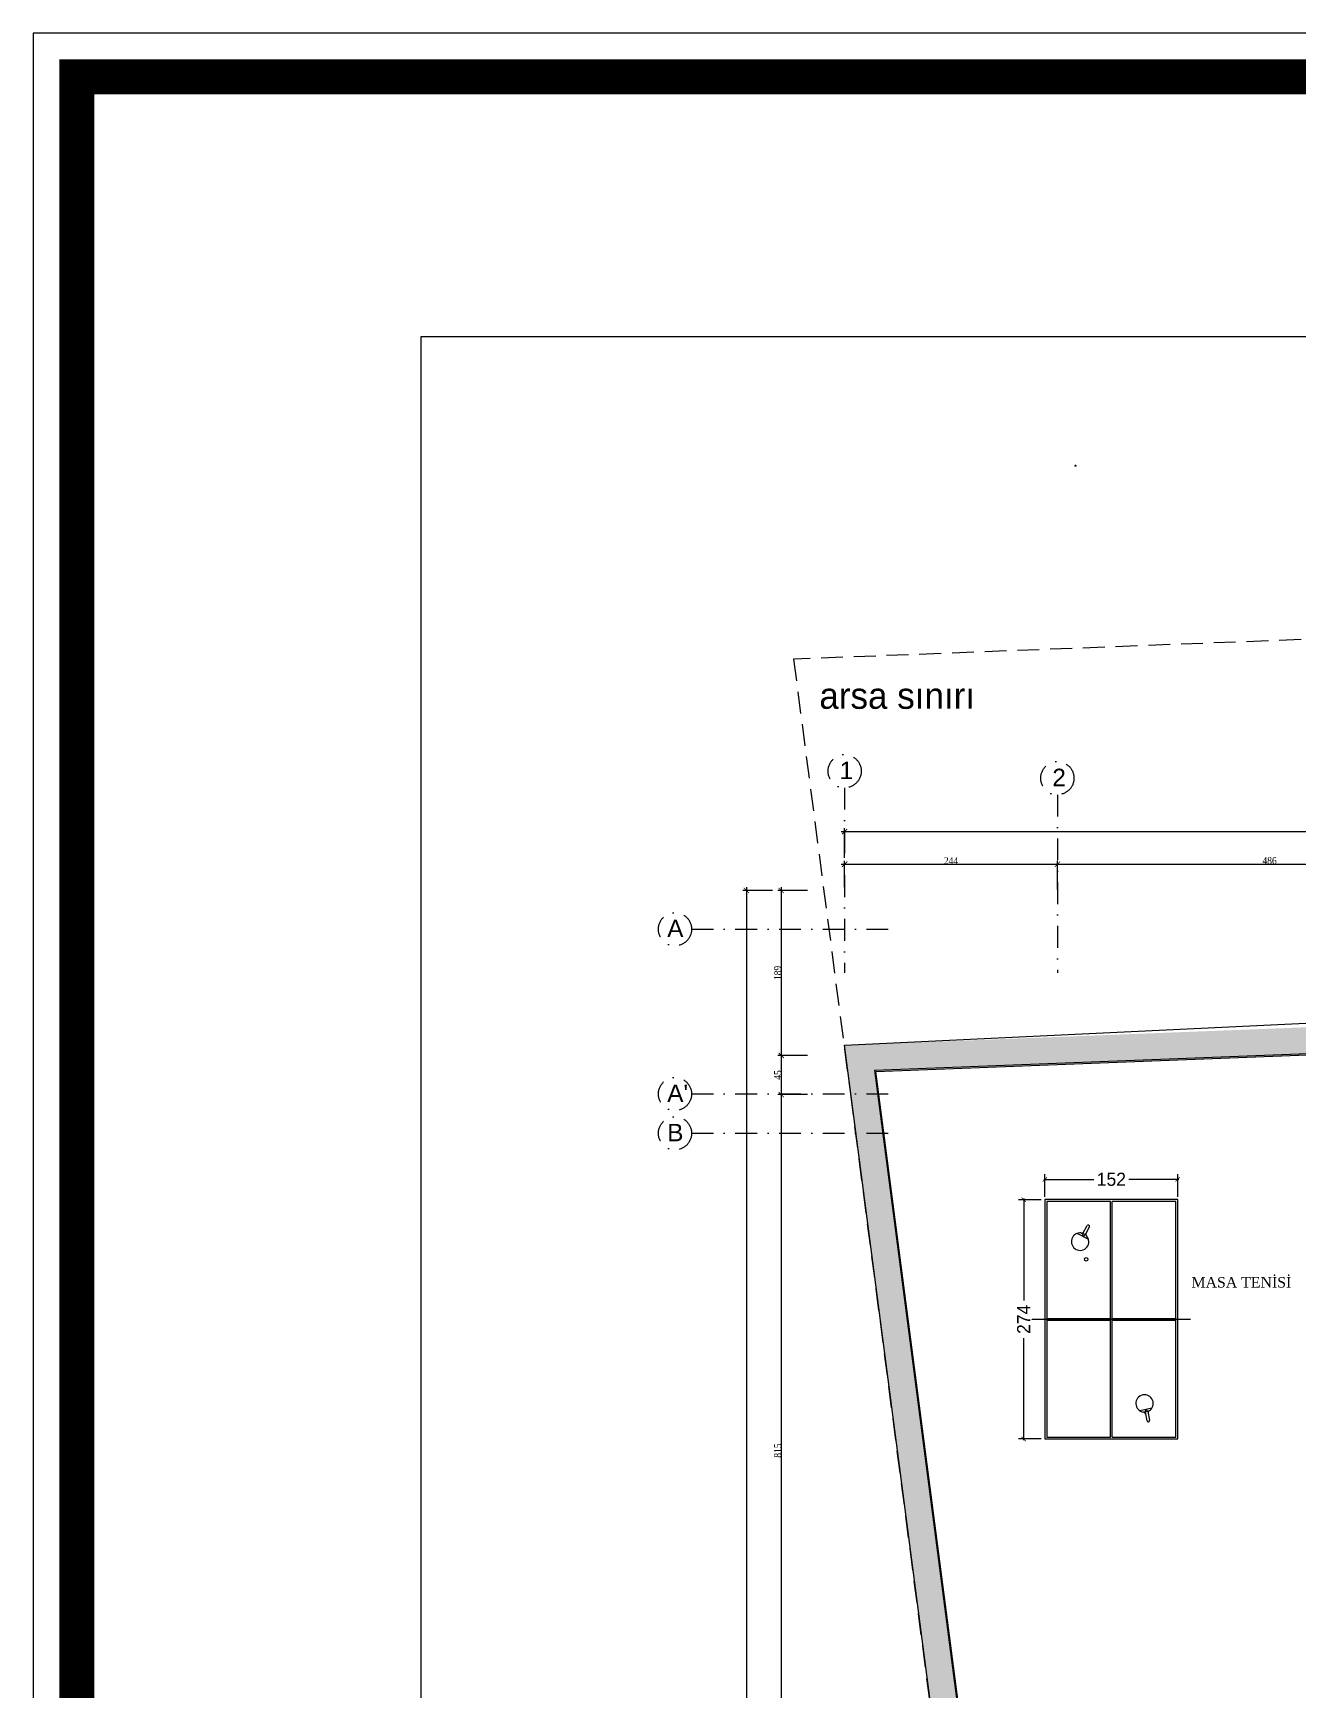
# Model space of a CAD drawing. Header units: millimetres. Extents: x -29311 to -3405, y 28913 to 42880.
# Drawn here: x -11681 to -10233, y 35993 to 37891 of the extents above; entities that cross this region are included whole.
import ezdxf
from ezdxf.enums import TextEntityAlignment as Align

# ---------------------------------------------------------------- set-up
doc = ezdxf.new("R2010")
doc.units = ezdxf.units.MM
for name, pattern in [('( Hidden )', [0.375, 0.25, -0.125]), ('DASHDOT', [1, 0.5, -0.25, 0, -0.25]), ('DASHDOT2', [0.5, 0.25, -0.125, 0, -0.125])]:
    doc.linetypes.add(name, pattern=pattern)
for name, color, linetype in [('A-AKS', 57, 'DASHDOT'), ('A-AKS.', 57, 'DASHDOT2'), ('A-BA', 1, 'Continuous'), ('A-KAPI-METAL', 84, 'Continuous'), ('A-SIVA-IC', 97, 'Continuous'), ('A-TEFRIS', 251, 'Continuous'), ('A-YAZI', 136, 'Continuous'), ('vaz_bina2', 161, 'Continuous'), ('yazı1', 7, 'Continuous'), ('Yazılar', 253, 'Continuous')]:
    doc.layers.add(name, color=color, linetype=linetype)
for name, color, linetype, lineweight in [('IZ', 8, 'Continuous', 20), ('olcu-plan', 7, 'Continuous', 20), ('tarama-betonarme', 252, 'Continuous', 13)]:
    doc.layers.add(name, color=color, linetype=linetype, lineweight=lineweight)
doc.styles.add('HA_SMART', font='')
doc.styles.add('text1', font='arial.ttf')
doc.styles.add('YAZ-50', font='times.ttf', dxfattribs={"width": 0.9})
doc.styles.get('HA_SMART').set_extended_font_data('Sakkal Majalla')
doc.dimstyles.new('1-100HA', dxfattribs={"dimtxt": 15, "dimasz": 5, "dimexe": 6, "dimexo": 0, "dimgap": 2, "dimtad": 0, "dimdec": 1, "dimrnd": 0.5, "dimzin": 11, "dimtxsty": 'HA_SMART', "dimblk": 'ARCHTICK', "dimcen": 3, "dimdle": 1.25, "dimclrd": 256, "dimclrt": 7, "dimadec": 0, "dimazin": 0, "dimtfac": 1.25, "dimtdec": 1, "dimtofl": 0, "dimtmove": 1, "dimatfit": 3, "dimldrblk": 'ARCHTICK', "dimfxl": 20, "dimfxlon": 1, "dimtolj": 1, "dimtzin": 0, "dimarcsym": 0})
doc.dimstyles.new('1-50-plan', dxfattribs={"dimtxt": 8, "dimasz": 6, "dimexe": 4, "dimexo": 4, "dimgap": 0.00625, "dimtad": 1, "dimdec": 0, "dimrnd": 0.0005, "dimzin": 9, "dimdsep": 46, "dimtxsty": 'YAZ-50', "dimblk": 'ARCHTICK', "dimcen": 0.025, "dimdle": 4, "dimadec": 0, "dimazin": 0, "dimtfac": 1, "dimtdec": 0, "dimtmove": 0, "dimatfit": 3, "dimfxl": 30, "dimfxlon": 1, "dimarcsym": 0})

# ---------------------------------------------------------------- blocks, each defined once
blk = doc.blocks.new('ANTET')
at = {"color": 251, "const_width": 20, "elevation": 0}
blk.add_lwpolyline([(-18595.04, -50619.36), (-18595.04, -52600.11), (-14668.24, -52600.11), (-14668.24, -50619.36)], close=True, dxfattribs=at)
at = {"layer": 'Yazılar', "elevation": 0}
for points in [[(-18620.04, -50594.36), (-18620.04, -52625.11), (-14643.24, -52625.11), (-14643.24, -50594.36)], [(-18397.88, -50768.01), (-14785.5, -50768.01), (-14785.5, -52468.87), (-18397.88, -52468.87)]]:
    blk.add_lwpolyline(points, close=True, dxfattribs=at)
blk = doc.blocks.new('_ArchTick')
at = {"color": 0, "linetype": 'ByBlock', "const_width": 0.15}
blk.add_lwpolyline([(-0.5, -0.5), (0.5, 0.5)], dxfattribs=at)
blk = doc.blocks.new('*D267')
at = {"layer": 'DEFPOINTS', "color": 0, "transparency": 16777216}
for p in [(-10508.1, 36938.9), (-10751.7, 36908.8), (-10508.1, 36906.1)]:
    blk.add_point(p, dxfattribs=at)
at = {"layer": 'olcu-plan', "color": 0, "lineweight": -2, "transparency": 16777216}
for p, q in [((-10751.7, 36912.8), (-10751.7, 36942.9)), ((-10508.1, 36910.1), (-10508.1, 36942.9)), ((-10755.7, 36938.9), (-10504.1, 36938.9))]:
    blk.add_line(p, q, dxfattribs=at)
at = {"layer": 'olcu-plan', "color": 0, "lineweight": -2, "transparency": 16777216, "xscale": 6, "yscale": 6, "zscale": 6, "rotation": 180}
blk.add_blockref('_ArchTick', (-10751.7, 36938.9), dxfattribs=at)
at = {"layer": 'olcu-plan', "color": 0, "lineweight": -2, "transparency": 16777216, "xscale": 6, "yscale": 6, "zscale": 6}
blk.add_blockref('_ArchTick', (-10508.1, 36938.9), dxfattribs=at)
at = {"layer": 'olcu-plan', "color": 0, "transparency": 16777216, "insert": (-10629.9, 36942.9), "char_height": 8, "attachment_point": 5, "style": 'YAZ-50'}
blk.add_mtext('244', dxfattribs=at)
blk = doc.blocks.new('*D268')
at = {"layer": 'DEFPOINTS', "color": 0, "transparency": 16777216}
for p in [(-10022.1, 36938.9), (-10022.1, 36938.9), (-10508.1, 36906.1)]:
    blk.add_point(p, dxfattribs=at)
at = {"layer": 'olcu-plan', "color": 0, "lineweight": -2, "transparency": 16777216}
for p, q in [((-10508.1, 36910.1), (-10508.1, 36942.9)), ((-10022.1, 36938.9), (-10022.1, 36942.9)), ((-10512.1, 36938.9), (-10018.1, 36938.9))]:
    blk.add_line(p, q, dxfattribs=at)
at = {"layer": 'olcu-plan', "color": 0, "lineweight": -2, "transparency": 16777216, "xscale": 6, "yscale": 6, "zscale": 6, "rotation": 180}
blk.add_blockref('_ArchTick', (-10508.1, 36938.9), dxfattribs=at)
at = {"layer": 'olcu-plan', "color": 0, "lineweight": -2, "transparency": 16777216, "xscale": 6, "yscale": 6, "zscale": 6}
blk.add_blockref('_ArchTick', (-10022.1, 36938.9), dxfattribs=at)
at = {"layer": 'olcu-plan', "color": 0, "transparency": 16777216, "insert": (-10265.1, 36943), "char_height": 8, "attachment_point": 5, "style": 'YAZ-50'}
blk.add_mtext('486', dxfattribs=at)
blk = doc.blocks.new('*D278')
at = {"layer": 'DEFPOINTS', "color": 0, "transparency": 16777216}
for p in [(-5882.1, 36976.3), (-5882.1, 36938.9), (-10751.7, 36908.8)]:
    blk.add_point(p, dxfattribs=at)
at = {"layer": 'olcu-plan', "color": 0, "lineweight": -2, "transparency": 16777216}
for p, q in [((-10751.7, 36946.3), (-10751.7, 36980.3)), ((-5882.1, 36946.3), (-5882.1, 36980.3)), ((-10755.7, 36976.3), (-5878.1, 36976.3))]:
    blk.add_line(p, q, dxfattribs=at)
at = {"layer": 'olcu-plan', "color": 0, "lineweight": -2, "transparency": 16777216, "xscale": 6, "yscale": 6, "zscale": 6, "rotation": 180}
blk.add_blockref('_ArchTick', (-10751.7, 36976.3), dxfattribs=at)
at = {"layer": 'olcu-plan', "color": 0, "lineweight": -2, "transparency": 16777216, "xscale": 6, "yscale": 6, "zscale": 6}
blk.add_blockref('_ArchTick', (-5882.1, 36976.3), dxfattribs=at)
at = {"layer": 'olcu-plan', "color": 0, "transparency": 16777216, "insert": (-8316.9, 36980.4), "char_height": 8, "attachment_point": 5, "style": 'YAZ-50'}
blk.add_mtext('4870', dxfattribs=at)
blk = doc.blocks.new('*D279')
at = {"layer": 'DEFPOINTS', "color": 0, "transparency": 16777216}
for p in [(-10751.7, 36908.8), (-10824.3, 36720), (-10751.7, 36720)]:
    blk.add_point(p, dxfattribs=at)
at = {"layer": 'olcu-plan', "color": 0, "lineweight": -2, "transparency": 16777216}
for p, q in [((-10794.3, 36908.8), (-10828.3, 36908.8)), ((-10824.3, 36912.8), (-10824.3, 36716)), ((-10794.3, 36720), (-10828.3, 36720))]:
    blk.add_line(p, q, dxfattribs=at)
at = {"layer": 'olcu-plan', "color": 0, "lineweight": -2, "transparency": 16777216, "xscale": 6, "yscale": 6, "zscale": 6}
for p, rotation in [((-10824.3, 36908.8), 90), ((-10824.3, 36720), 270)]:
    blk.add_blockref('_ArchTick', p, dxfattribs=dict(at, rotation=rotation))
at = {"layer": 'olcu-plan', "color": 0, "transparency": 16777216, "insert": (-10828.4, 36814.4), "char_height": 8, "attachment_point": 5, "rotation": 90, "style": 'YAZ-50'}
blk.add_mtext('189', dxfattribs=at)
blk = doc.blocks.new('*D280')
at = {"layer": 'DEFPOINTS', "color": 0, "transparency": 16777216}
for p in [(-10751.7, 36720), (-10824.3, 36675), (-10751.7, 36675)]:
    blk.add_point(p, dxfattribs=at)
at = {"layer": 'olcu-plan', "color": 0, "lineweight": -2, "transparency": 16777216}
for p, q in [((-10794.3, 36720), (-10828.3, 36720)), ((-10824.3, 36724), (-10824.3, 36671)), ((-10794.3, 36675), (-10828.3, 36675))]:
    blk.add_line(p, q, dxfattribs=at)
at = {"layer": 'olcu-plan', "color": 0, "lineweight": -2, "transparency": 16777216, "xscale": 6, "yscale": 6, "zscale": 6}
for p, rotation in [((-10824.3, 36720), 90), ((-10824.3, 36675), 270)]:
    blk.add_blockref('_ArchTick', p, dxfattribs=dict(at, rotation=rotation))
at = {"layer": 'olcu-plan', "color": 0, "transparency": 16777216, "insert": (-10828.4, 36697.5), "char_height": 8, "attachment_point": 5, "rotation": 90, "style": 'YAZ-50'}
blk.add_mtext('45', dxfattribs=at)
blk = doc.blocks.new('*D281')
at = {"layer": 'DEFPOINTS', "color": 0, "transparency": 16777216}
for p in [(-10751.7, 36675), (-10824.3, 35859.7), (-10751.7, 35859.7)]:
    blk.add_point(p, dxfattribs=at)
at = {"layer": 'olcu-plan', "color": 0, "lineweight": -2, "transparency": 16777216}
for p, q in [((-10794.3, 36675), (-10828.3, 36675)), ((-10824.3, 36679), (-10824.3, 35855.7)), ((-10794.3, 35859.7), (-10828.3, 35859.7))]:
    blk.add_line(p, q, dxfattribs=at)
at = {"layer": 'olcu-plan', "color": 0, "lineweight": -2, "transparency": 16777216, "xscale": 6, "yscale": 6, "zscale": 6}
for p, rotation in [((-10824.3, 36675), 90), ((-10824.3, 35859.7), 270)]:
    blk.add_blockref('_ArchTick', p, dxfattribs=dict(at, rotation=rotation))
at = {"layer": 'olcu-plan', "color": 0, "transparency": 16777216, "insert": (-10828.4, 36267.4), "char_height": 8, "attachment_point": 5, "rotation": 90, "style": 'YAZ-50'}
blk.add_mtext('815', dxfattribs=at)
blk = doc.blocks.new('*D285')
at = {"layer": 'DEFPOINTS', "color": 0, "transparency": 16777216}
for p in [(-10751.7, 36908.8), (-10864.2, 34803.8), (-10501.6, 34803.8)]:
    blk.add_point(p, dxfattribs=at)
at = {"layer": 'olcu-plan', "color": 0, "lineweight": -2, "transparency": 16777216}
for p, q in [((-10834.2, 36908.8), (-10868.2, 36908.8)), ((-10864.2, 36912.8), (-10864.2, 34799.8)), ((-10834.2, 34803.8), (-10868.2, 34803.8))]:
    blk.add_line(p, q, dxfattribs=at)
at = {"layer": 'olcu-plan', "color": 0, "lineweight": -2, "transparency": 16777216, "xscale": 6, "yscale": 6, "zscale": 6}
for p, rotation in [((-10864.2, 36908.8), 90), ((-10864.2, 34803.8), 270)]:
    blk.add_blockref('_ArchTick', p, dxfattribs=dict(at, rotation=rotation))
at = {"layer": 'olcu-plan', "color": 0, "transparency": 16777216, "insert": (-10868.2, 35856.3), "char_height": 8, "attachment_point": 5, "rotation": 90, "style": 'YAZ-50'}
blk.add_mtext('2105', dxfattribs=at)
blk = doc.blocks.new('AKS')
at = {"layer": 'A-AKS.', "ltscale": 100}
for p, q in [((0, 2266.9), (0, 2054.9)), ((243.6, 2258.9), (243.6, 2054.9)), ((-175.3, 2104.9), (50, 2104.9)), ((-175.3, 1916.2), (50, 1916.2)), ((-175.3, 1871.2), (50, 1871.2))]:
    blk.add_line(p, q, dxfattribs=at)
for centre in [(0, 2285.9), (243.6, 2277.9), (-194.3, 2104.9), (-194.3, 1916.2), (-194.3, 1871.2)]:
    blk.add_circle(centre, 19, dxfattribs=at)
at = {"layer": 'A-AKS.', "ltscale": 100, "char_height": 20, "width": 18.894, "attachment_point": 1, "style": 'text1'}
for s, insert in [('1', (-5.8, 2296.8)), ('2', (237.8, 2288.7)), ('A', (-203.2, 2115.8)), ("A'", (-203.2, 1927)), ('B', (-203.2, 1882))]:
    blk.add_mtext(s, dxfattribs=dict(at, insert=insert))
blk = doc.blocks.new('MASA TENİSİ')
at = {"layer": 'A-TEFRIS'}
for p, q in [((199.037, 173.097), (199.037, 171.283)), ((200.407, 172.95), (197.667, 172.95)), ((197.667, 172.95), (197.667, 171.43)), ((199.027, 172.93), (197.687, 172.93)), ((197.687, 172.93), (197.687, 172.2)), ((199.027, 172.93), (199.027, 172.2)), ((199.047, 172.93), (199.047, 172.2)), ((200.387, 172.93), (199.047, 172.93)), ((200.387, 172.2), (200.387, 172.93)), ((200.407, 171.43), (200.407, 172.95)), ((200.021, 172.579), (199.954, 172.453)), ((200.001, 172.52), (199.991, 172.502)), ((199.991, 172.502), (200.007, 172.488)), ((200.021, 172.515), (200.001, 172.52)), ((200.021, 172.515), (200.007, 172.488)), ((200.007, 172.488), (200.095, 172.441)), ((200.021, 172.515), (200.109, 172.468)), ((197.687, 172.2), (199.027, 172.2)), ((197.687, 172.18), (199.027, 172.18)), ((197.687, 172.18), (197.687, 171.45)), ((199.027, 172.18), (199.027, 171.45)), ((199.047, 172.2), (200.387, 172.2)), ((199.047, 172.18), (200.387, 172.18)), ((199.047, 172.18), (199.047, 171.45)), ((200.387, 171.45), (200.387, 172.18)), ((197.973, 171.803), (197.875, 171.782)), ((197.979, 171.774), (197.881, 171.752)), ((197.979, 171.774), (197.973, 171.803)), ((197.993, 171.802), (197.973, 171.803)), ((197.979, 171.774), (197.997, 171.783)), ((198.02, 171.725), (197.99, 171.864)), ((197.997, 171.783), (197.993, 171.802)), ((197.667, 171.43), (200.407, 171.43)), ((197.687, 171.45), (199.027, 171.45)), ((199.047, 171.45), (200.387, 171.45))]:
    blk.add_line(p, q, dxfattribs=at)
blk.add_lwpolyline([(199.033, 173.097), (199.04, 173.097), (199.04, 172.95), (199.033, 172.95)], close=True, dxfattribs=at)
blk.add_circle((199.724, 172.478), 0.02, dxfattribs=at)
for centre, radius, start, end in [((199.926, 172.548), 0.1, 352.1917, 311.6872), ((200.012, 172.451), 0.03, 61.9394, 131.6872), ((200.054, 172.531), 0.03, 172.1917, 241.9394), ((200.102, 172.454), 0.015, 241.9394, 61.9394), ((198.073, 171.81), 0.1, 212.5351, 172.0306), ((197.878, 171.767), 0.015, 102.2828, 282.2828), ((197.945, 171.828), 0.03, 282.2828, 352.0306), ((197.964, 171.74), 0.03, 32.5351, 102.2828)]:
    blk.add_arc(centre, radius, start, end, dxfattribs=at)
blk = doc.blocks.new('*D243')
at = {"layer": 'A-TEFRIS', "color": 0, "lineweight": -2, "transparency": 16777216}
for p, q in [((-10526.7, 36554.7), (-10552.7, 36554.7)), ((-10526.7, 36280.7), (-10552.7, 36280.7))]:
    blk.add_line(p, q, dxfattribs=at)
at = {"layer": 'A-TEFRIS', "lineweight": -2, "transparency": 16777216}
for p, q in [((-10546.7, 36556), (-10546.7, 36439.4)), ((-10546.7, 36279.5), (-10546.7, 36396.1))]:
    blk.add_line(p, q, dxfattribs=at)
at = {"layer": 'DEFPOINTS', "color": 0, "transparency": 16777216}
for p in [(-10546.7, 36554.7), (-10522.3, 36554.7), (-10522.3, 36280.7)]:
    blk.add_point(p, dxfattribs=at)
at = {"layer": 'A-TEFRIS', "lineweight": -2, "transparency": 16777216, "xscale": 5, "yscale": 5, "zscale": 5}
for p, rotation in [((-10546.7, 36554.7), 90), ((-10546.7, 36280.7), 270)]:
    blk.add_blockref('_ArchTick', p, dxfattribs=dict(at, rotation=rotation))
at = {"layer": 'A-TEFRIS', "color": 7, "transparency": 16777216, "insert": (-10546.7, 36417.7), "char_height": 15, "attachment_point": 5, "rotation": 90, "style": 'HA_SMART'}
blk.add_mtext('\\A1;274', dxfattribs=at)
blk = doc.blocks.new('*D253')
at = {"layer": 'A-TEFRIS', "color": 0, "lineweight": -2, "transparency": 16777216}
for p, q in [((-10522.3, 36558), (-10522.3, 36584)), ((-10370.3, 36558), (-10370.3, 36584))]:
    blk.add_line(p, q, dxfattribs=at)
at = {"layer": 'A-TEFRIS', "lineweight": -2, "transparency": 16777216}
for p, q in [((-10523.6, 36578), (-10466.2, 36578)), ((-10369.1, 36578), (-10426.4, 36578))]:
    blk.add_line(p, q, dxfattribs=at)
at = {"layer": 'DEFPOINTS', "color": 0, "transparency": 16777216}
for p in [(-10370.3, 36578), (-10522.3, 36554.7), (-10370.3, 36554.7)]:
    blk.add_point(p, dxfattribs=at)
at = {"layer": 'A-TEFRIS', "lineweight": -2, "transparency": 16777216, "xscale": 5, "yscale": 5, "zscale": 5, "rotation": 180}
blk.add_blockref('_ArchTick', (-10522.3, 36578), dxfattribs=at)
at = {"layer": 'A-TEFRIS', "lineweight": -2, "transparency": 16777216, "xscale": 5, "yscale": 5, "zscale": 5}
blk.add_blockref('_ArchTick', (-10370.3, 36578), dxfattribs=at)
at = {"layer": 'A-TEFRIS', "color": 7, "transparency": 16777216, "insert": (-10446.3, 36578), "char_height": 15, "attachment_point": 5, "style": 'HA_SMART'}
blk.add_mtext('\\A1;152', dxfattribs=at)
blk = doc.blocks.new('t')
at = {"layer": 'IZ'}
for p, q in [((6, -8), (-6, -8)), ((-4, -8), (-4, -14)), ((-4, -11), (-4, -10)), ((4, -14), (-3, -14)), ((4, -7), (4, -3)), ((4, -8), (4, -14)), ((4, -8), (4, -8)), ((4, -10), (4, -11)), ((4, -12), (4, -13)), ((4, -14), (4, -14))]:
    blk.add_line(p, q, dxfattribs=at)
for points in [[(8, 0), (8, -2), (-8, -2), (-8, 0)], [(-3, -3), (-2, -2), (2, -2), (4, -3), (5, -2), (6, -2), (7, -3), (7, -7), (6, -8), (5, -8), (4, -7), (2, -8), (-2, -8), (-3, -7), (-5, -8), (-6, -8), (-7, -7), (-7, -3), (-6, -2), (-5, -2)]]:
    blk.add_lwpolyline(points, close=True, dxfattribs=at)
for points in [[(-3, -8), (-3, -14), (-4, -14), (4, -14), (4, -8), (4, -9)], [(-3, -7), (-3, -3)]]:
    blk.add_lwpolyline(points, dxfattribs=at)

msp = doc.modelspace()

# ---------------------------------------------------------------- hatches: boundary and pattern name
at = {"layer": 'tarama-betonarme'}
h = msp.add_hatch(dxfattribs=at)
h.set_pattern_fill('ANSI35', color=256, scale=25, style=0)
h.set_pattern_definition([(45, (-57572.966, 50245.5134), (-4.4194174, 4.4194174), []), (45, (-57568.547, 50245.5134), (-4.4194174, 4.4194174), [7.8125, -1.5625, 0, -1.5625])])
h.paths.add_polyline_path([(-10481.78, 34895.54), (-10717.69, 36702.95), (-5913.13, 36889.18), (-5531.42, 34913.14)], flags=16)
h.paths.add_polyline_path([(-10508.1, 34865.45), (-10751.69, 36731.65), (-5888.56, 36920.15), (-5495.1, 34883.26)])

# ---------------------------------------------------------------- linework, layer by layer
at = {"layer": 'A-BA'}
for p, q in [((-10751.69, 36731.65), (-10022.14, 36766.65)), ((-10508.1, 34865.45), (-10751.69, 36731.65)), ((-10508.1, 34865.45), (-10751.69, 36731.65)), ((-10717.69, 36702.95), (-10022.14, 36729.91))]:
    msp.add_line(p, q, dxfattribs=at)
msp.add_lwpolyline([(-10717.69, 36702.95), (-10481.78, 34895.54), (-5531.42, 34913.14)], dxfattribs=at)
at = {"layer": 'A-SIVA-IC'}
msp.add_lwpolyline([(-10153.85, 35289.84), (-10153.85, 35316.34), (-10535.19, 35316.34), (-10715.99, 36701.51), (-10024.29, 36728.32), (-10023.64, 36711.59)], dxfattribs=at)
at = {"layer": 'vaz_bina2', "linetype": '( Hidden )', "ltscale": 100}
msp.add_lwpolyline([(-10745.16, 36675.77), (-10501.58, 34809.57), (-5488.57, 34827.39), (-4470.79, 34831), (-4739.72, 36223.25), (-4981.51, 36705.57), (-5309.76, 36996.23), (-5666.95, 37184.85), (-6038.1, 37294.92), (-6406.89, 37344.3), (-10810.15, 37173.63)], close=True, dxfattribs=at)

# ---------------------------------------------------------------- block references
at = {"xscale": 2, "yscale": 2, "zscale": 2}
msp.add_blockref('ANTET', (25559.14, 139079.37, 0), dxfattribs=at)
at = {"layer": 'A-AKS'}
msp.add_blockref('AKS', (-10751.69, 34759.57), dxfattribs=at)
at = {"layer": 'A-KAPI-METAL', "extrusion": (0, 0, -1), "xscale": 0.1, "yscale": 0.1, "zscale": -0.1, "rotation": 180}
msp.add_blockref('t', (10487.32, 37394.64), dxfattribs=at)
at = {"layer": 'A-TEFRIS', "xscale": 100, "yscale": 100, "zscale": 100, "rotation": 90}
msp.add_blockref('MASA TENİSİ', (6772.72, 16514.07), dxfattribs=at)

# ---------------------------------------------------------------- texts
at = {"layer": 'A-YAZI', "style": 'YAZ-50'}
msp.add_text('MASA TENİSİ', height=12, dxfattribs=at).set_placement((-10297.39, 36454.11), align=Align.CENTER)
at = {"layer": 'yazı1', "linetype": 'ByBlock', "insert": (-10780.67, 37146.87), "char_height": 30, "width": 407.0194, "attachment_point": 1, "style": 'HA_SMART'}
msp.add_mtext('arsa sınırı', dxfattribs=at)

# ---------------------------------------------------------------- dimensions: what is measured, and where the dimension line sits
at = {"layer": 'A-TEFRIS'}
for base, p1, p2, angle, picture, middle in [((-10370.31, 36578.01), (-10522.31, 36554.72), (-10370.31, 36554.72), 180, '*D253', (-10446.31, 36578.01)), ((-10546.73, 36554.72), (-10522.31, 36280.72), (-10522.31, 36554.72), 90, '*D243', (-10546.73, 36417.72))]:
    dim = msp.add_linear_dim(base=base, p1=p1, p2=p2, angle=angle, dimstyle='1-100HA', dxfattribs=at)
    dim.commit()
    dim.dimension.update_dxf_attribs({"geometry": picture, "text_midpoint": middle})
at = {"layer": 'olcu-plan'}
for base, p1, p2, picture, middle in [((-5882.14, 36976.33), (-10751.69, 36908.8), (-5882.14, 36938.93), '*D278', (-8316.92, 36980.42)), ((-10508.1, 36938.93), (-10751.69, 36908.8), (-10508.1, 36906.07), '*D267', (-10629.9, 36942.94)), ((-10022.14, 36938.93), (-10508.1, 36906.07), (-10022.14, 36938.93), '*D268', (-10265.12, 36943.01))]:
    dim = msp.add_linear_dim(base=base, p1=p1, p2=p2, dimstyle='1-50-plan', dxfattribs=at)
    dim.commit()
    dim.dimension.update_dxf_attribs({"geometry": picture, "text_midpoint": middle})
for base, p1, p2, picture, middle in [((-10864.17, 34803.85), (-10751.69, 36908.8), (-10501.58, 34803.85), '*D285', (-10868.25, 35856.32)), ((-10824.32, 36720.05), (-10751.69, 36908.8), (-10751.69, 36720.05), '*D279', (-10828.4, 36814.42)), ((-10824.32, 36675.05), (-10751.69, 36720.05), (-10751.69, 36675.05), '*D280', (-10828.39, 36697.55)), ((-10824.32, 35859.66), (-10751.69, 36675.05), (-10751.69, 35859.66), '*D281', (-10828.39, 36267.36))]:
    dim = msp.add_linear_dim(base=base, p1=p1, p2=p2, angle=90, dimstyle='1-50-plan', dxfattribs=at)
    dim.commit()
    dim.dimension.update_dxf_attribs({"geometry": picture, "text_midpoint": middle})

doc.saveas('drawing.dxf')
